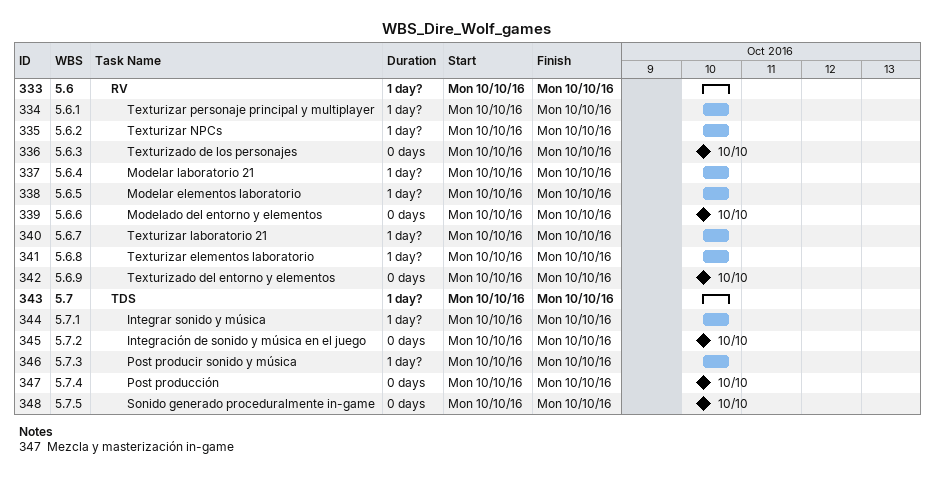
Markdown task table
WBS_Dire_Wolf_games

| ID | WBS | Task | Duration | Start | Finish |
|---|---|---|---|---|---|
| 333 | 5.6 | **RV** | 1d? | 2016-10-10 | 2016-10-10 |
| 334 | 5.6.1 | Texturizar personaje principal y multiplayer | 1d? | 2016-10-10 | 2016-10-10 |
| 335 | 5.6.2 | Texturizar NPCs | 1d? | 2016-10-10 | 2016-10-10 |
| 336 | 5.6.3 | Texturizado de los personajes | 0d | 2016-10-10 | 2016-10-10 |
| 337 | 5.6.4 | Modelar laboratorio 21 | 1d? | 2016-10-10 | 2016-10-10 |
| 338 | 5.6.5 | Modelar elementos laboratorio | 1d? | 2016-10-10 | 2016-10-10 |
| 339 | 5.6.6 | Modelado del entorno y elementos | 0d | 2016-10-10 | 2016-10-10 |
| 340 | 5.6.7 | Texturizar laboratorio 21 | 1d? | 2016-10-10 | 2016-10-10 |
| 341 | 5.6.8 | Texturizar elementos laboratorio | 1d? | 2016-10-10 | 2016-10-10 |
| 342 | 5.6.9 | Texturizado del entorno y elementos | 0d | 2016-10-10 | 2016-10-10 |
| 343 | 5.7 | **TDS** | 1d? | 2016-10-10 | 2016-10-10 |
| 344 | 5.7.1 | Integrar sonido y música | 1d? | 2016-10-10 | 2016-10-10 |
| 345 | 5.7.2 | Integración de sonido y música en el juego | 0d | 2016-10-10 | 2016-10-10 |
| 346 | 5.7.3 | Post producir sonido y música | 1d? | 2016-10-10 | 2016-10-10 |
| 347 | 5.7.4 | Post producción | 0d | 2016-10-10 | 2016-10-10 |
| 348 | 5.7.5 | Sonido generado proceduralmente in-game | 0d | 2016-10-10 | 2016-10-10 |

Notes
- 347: Mezcla y masterización in-game
